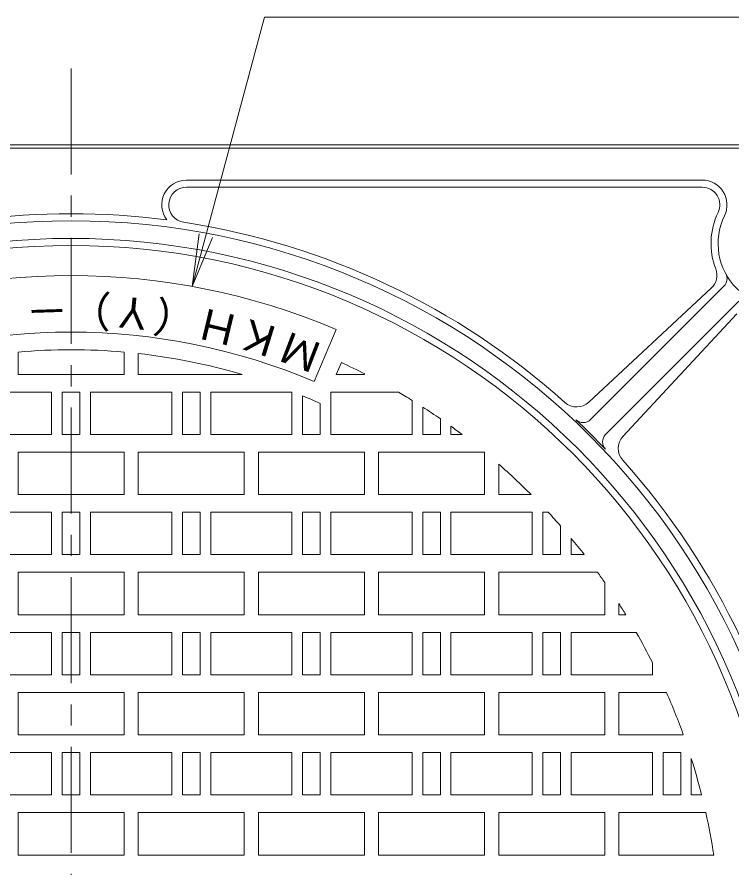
# Model space of a CAD drawing. Units: millimetres, scale not verified. Extents: x -589 to 461, y -801 to 845.
# Drawn here: x -108.8 to 93.5, y 289.4 to 530.3 of the extents above; entities that cross this region are included whole.
import ezdxf
from ezdxf.enums import TextEntityAlignment as Align

# ---------------------------------------------------------------- set-up
doc = ezdxf.new("R2010")
doc.units = ezdxf.units.MM
doc.header["$LTSCALE"] = 6
doc.linetypes.add('CHAIN1', pattern=[8, 5, -1, 1, -1])
doc.layers.add('1-0_1-0ﾚｲﾔ', color=6, linetype='Continuous')
for name, color, linetype, lineweight in [('1-1_1-1ﾚｲﾔ', 2, 'Continuous', 18), ('1-2_1-2ﾚｲﾔ', 3, 'Continuous', 18), ('1-5_1-5ﾚｲﾔ', 7, 'Continuous', 18)]:
    doc.layers.add(name, color=color, linetype=linetype, lineweight=lineweight)
doc.styles.add('ＭＳ ゴシック', font='')
doc.styles.get('ＭＳ ゴシック').set_extended_font_data('MS Gothic')

msp = doc.modelspace()

# ---------------------------------------------------------------- linework, layer by layer
at = {"layer": '1-1_1-1ﾚｲﾔ'}
for p, q in [((-287.46, 494.108), (100.54, 494.108)), ((-287.46, 493.108), (100.54, 493.108)), ((85.127, 484.109), (-60.807, 484.109)), ((85.127, 482.109), (-60.807, 482.109)), ((53.024, 421.258), (87.694, 453.52)), ((53.558, 416.369), (91.26, 454.071)), ((57.801, 412.126), (95.503, 449.828)), ((94.952, 446.262), (62.689, 411.593))]:
    msp.add_line(p, q, dxfattribs=at)
for centre, radius, start, end in [((-60.807, 477.108), 7, 90, 217.487), ((85.127, 477.108), 7, 334.07736, 90), ((-60.807, 477.108), 5, 90, 261.24391), ((85.127, 477.108), 5, 334.07735, 90), ((-93.46, 265.108), 209.5, 82.56801, 97.43199), ((107.612, 466.18), 20, 154.07736, 201.09943), ((-93.46, 265.108), 207.5, 0, 180), ((-93.46, 265.108), 209.5, 48.16182, 81.2439), ((107.612, 466.18), 18, 154.07736, 295.92264), ((-93.46, 265.108), 202.5, 0, 180), ((84.288, 457.18), 5, 312.94, 21.09964), ((89.139, 456.192), 3, 315.00134, 28.39856), ((49.618, 424.918), 5, 228.16202, 312.94), ((-93.46, 265.108), 208, 43.37053, 46.62952), ((51.437, 418.49), 3, 226.62886, 315.00134), ((59.922, 410.005), 3, 135, 223.37114), ((66.35, 408.186), 5, 137.06, 221.83807), ((-93.46, 265.108), 209.5, 8.7561, 41.8382)]:
    msp.add_arc(centre, radius, start, end, dxfattribs=at)
at = {"layer": '1-2_1-2ﾚｲﾔ', "linetype": 'CHAIN1'}
msp.add_line((-93.46, 515.738), (-93.46, -0.71), dxfattribs=at)
at = {"layer": '1-2_1-2ﾚｲﾔ'}
for p, q in [((-24.691, 427.117), (-18.439, 441.845)), ((-108.46, 435.449), (-108.46, 429.109)), ((-78.46, 435.449), (-78.46, 429.109)), ((-74.46, 435.05), (-74.46, 429.109)), ((-18.414, 429.109), (-16.989, 432.465)), ((-108.46, 429.109), (-78.46, 429.109)), ((-74.46, 429.109), (-45.035, 429.109)), ((-18.414, 429.109), (-10.459, 429.109)), ((-95.96, 412.109), (-95.96, 424.109)), ((-95.96, 424.109), (-90.96, 424.109)), ((-90.96, 412.109), (-90.96, 424.109)), ((-87.96, 412.109), (-87.96, 424.109)), ((-61.959, 412.109), (-61.959, 424.109)), ((-61.959, 424.109), (-56.96, 424.109)), ((-56.96, 412.109), (-56.96, 424.109)), ((-53.959, 412.109), (-53.959, 424.109)), ((-30.959, 424.109), (-53.959, 424.109)), ((-30.959, 412.109), (-30.959, 424.109)), ((-19.959, 412.109), (-19.959, 424.109)), ((-0.858, 424.109), (-19.959, 424.109)), ((-27.959, 412.109), (-27.959, 423.066)), ((3.041, 412.109), (3.041, 421.773)), ((-22.959, 412.109), (-22.959, 420.899)), ((6.041, 412.109), (6.041, 419.885)), ((11.041, 412.109), (11.041, 416.554)), ((14.041, 412.109), (14.041, 414.439)), ((-98.959, 412.109), (-121.96, 412.109)), ((-95.96, 412.109), (-90.96, 412.109)), ((-64.959, 412.109), (-87.96, 412.109)), ((-61.959, 412.109), (-56.96, 412.109)), ((-30.959, 412.109), (-53.959, 412.109)), ((-27.959, 412.109), (-22.959, 412.109)), ((3.041, 412.109), (-19.959, 412.109)), ((6.041, 412.109), (11.041, 412.109)), ((17.207, 412.109), (14.041, 412.109)), ((-108.46, 407.108), (-108.46, 395.108)), ((-108.46, 407.108), (-78.46, 407.108)), ((-78.46, 407.108), (-78.46, 395.108)), ((-74.46, 407.108), (-74.46, 395.108)), ((-74.46, 407.108), (-44.46, 407.108)), ((-44.46, 407.108), (-44.46, 395.108)), ((-40.46, 407.108), (-40.46, 395.108)), ((-6.459, 407.108), (-6.459, 395.108)), ((-6.459, 407.108), (23.541, 407.108)), ((23.541, 407.108), (23.541, 395.108)), ((-108.46, 395.108), (-78.46, 395.108)), ((-74.46, 395.108), (-44.46, 395.108)), ((-40.46, 395.108), (-10.459, 395.108)), ((-6.459, 395.108), (23.541, 395.108)), ((-95.96, 378.108), (-95.96, 390.108)), ((-95.96, 390.108), (-90.96, 390.108)), ((-90.96, 378.108), (-90.96, 390.108)), ((-87.96, 378.108), (-87.96, 390.108)), ((-61.959, 378.108), (-61.959, 390.108)), ((-61.959, 390.108), (-56.96, 390.108)), ((-56.96, 378.108), (-56.96, 390.108)), ((-53.959, 378.108), (-53.959, 390.108)), ((-27.959, 378.108), (-27.959, 390.108)), ((-27.959, 390.108), (-22.959, 390.108)), ((-22.959, 378.108), (-22.959, 390.108)), ((-19.959, 378.108), (-19.959, 390.108)), ((6.041, 378.108), (6.041, 390.108)), ((6.041, 390.108), (11.041, 390.108)), ((11.041, 378.108), (11.041, 390.108)), ((14.041, 378.108), (14.041, 390.108)), ((40.041, 378.108), (40.041, 390.108)), ((40.041, 390.108), (41.563, 390.108)), ((45.041, 378.108), (45.041, 386.243)), ((48.041, 378.108), (48.041, 382.725)), ((-98.959, 378.108), (-121.96, 378.108)), ((-95.96, 378.108), (-90.96, 378.108)), ((-64.959, 378.108), (-87.96, 378.108)), ((-61.959, 378.108), (-56.96, 378.108)), ((-30.959, 378.108), (-53.959, 378.108)), ((-27.959, 378.108), (-22.959, 378.108)), ((3.041, 378.108), (-19.959, 378.108)), ((6.041, 378.108), (11.041, 378.108)), ((37.041, 378.108), (14.041, 378.108)), ((40.041, 378.108), (45.041, 378.108)), ((51.754, 378.108), (48.041, 378.108)), ((-108.46, 373.108), (-108.46, 361.109)), ((-108.46, 373.108), (-78.46, 373.108)), ((-78.46, 373.108), (-78.46, 361.109)), ((-74.46, 373.108), (-74.46, 361.109)), ((-74.46, 373.108), (-44.46, 373.108)), ((-44.46, 373.108), (-44.46, 361.109)), ((-40.46, 373.108), (-40.46, 361.109)), ((-40.46, 373.108), (-10.459, 373.108)), ((-10.459, 373.108), (-10.459, 361.109)), ((-6.459, 373.108), (-6.459, 361.109)), ((-6.459, 373.108), (23.541, 373.108)), ((23.541, 373.108), (23.541, 361.109)), ((27.541, 373.108), (27.541, 361.109)), ((27.541, 373.108), (55.51, 373.108)), ((57.541, 370.251), (57.541, 361.109)), ((-108.46, 361.109), (-78.46, 361.109)), ((-74.46, 361.109), (-44.46, 361.109)), ((-40.46, 361.109), (-10.459, 361.109)), ((-6.459, 361.109), (23.541, 361.109)), ((27.541, 361.109), (57.541, 361.109)), ((-95.96, 344.108), (-95.96, 356.108)), ((-95.96, 356.108), (-90.96, 356.108)), ((-90.96, 344.108), (-90.96, 356.108)), ((-87.96, 344.108), (-87.96, 356.108)), ((-61.959, 344.108), (-61.959, 356.108)), ((-61.959, 356.108), (-56.96, 356.108)), ((-56.96, 344.108), (-56.96, 356.108)), ((-53.959, 344.108), (-53.959, 356.108)), ((-27.959, 344.108), (-27.959, 356.108)), ((-27.959, 356.108), (-22.959, 356.108)), ((-22.959, 344.108), (-22.959, 356.108)), ((-19.959, 344.108), (-19.959, 356.108)), ((6.041, 344.108), (6.041, 356.108)), ((6.041, 356.108), (11.041, 356.108)), ((11.041, 344.108), (11.041, 356.108)), ((14.041, 344.108), (14.041, 356.108)), ((40.041, 344.108), (40.041, 356.108)), ((40.041, 356.108), (45.041, 356.108)), ((45.041, 344.108), (45.041, 356.108)), ((48.041, 344.108), (48.041, 356.108)), ((66.462, 356.108), (48.041, 356.108)), ((71.041, 344.108), (71.041, 347.544)), ((-98.959, 344.108), (-121.96, 344.108)), ((-95.96, 344.108), (-90.96, 344.108)), ((-64.959, 344.108), (-87.96, 344.108)), ((-61.959, 344.108), (-56.96, 344.108)), ((-30.959, 344.108), (-53.959, 344.108)), ((-27.959, 344.108), (-22.959, 344.108)), ((3.041, 344.108), (-19.959, 344.108)), ((6.041, 344.108), (11.041, 344.108)), ((37.041, 344.108), (14.041, 344.108)), ((40.041, 344.108), (45.041, 344.108)), ((71.041, 344.108), (48.041, 344.108)), ((-108.46, 339.109), (-108.46, 327.108)), ((-108.46, 339.109), (-78.46, 339.109)), ((-78.46, 339.109), (-78.46, 327.108)), ((-74.46, 339.109), (-74.46, 327.108)), ((-74.46, 339.109), (-44.46, 339.109)), ((-44.46, 339.109), (-44.46, 327.108)), ((-40.46, 339.109), (-40.46, 327.108)), ((-40.46, 339.109), (-10.459, 339.109)), ((-10.459, 339.109), (-10.459, 327.108)), ((-6.459, 339.109), (-6.459, 327.108)), ((-6.459, 339.109), (23.541, 339.109)), ((23.541, 339.109), (23.541, 327.108)), ((27.541, 339.109), (27.541, 327.108)), ((27.541, 339.109), (57.541, 339.109)), ((57.541, 339.109), (57.541, 327.108)), ((61.541, 339.109), (61.541, 327.108)), ((61.541, 339.109), (75.004, 339.109)), ((-108.46, 327.108), (-78.46, 327.108)), ((-74.46, 327.108), (-44.46, 327.108)), ((-40.46, 327.108), (-10.459, 327.108)), ((-6.459, 327.108), (23.541, 327.108)), ((27.541, 327.108), (57.541, 327.108)), ((61.541, 327.108), (79.78, 327.108)), ((-95.96, 310.108), (-95.96, 322.108)), ((-95.96, 322.108), (-90.96, 322.108)), ((-90.96, 310.108), (-90.96, 322.108)), ((-87.96, 310.108), (-87.96, 322.108)), ((-61.959, 310.108), (-61.959, 322.108)), ((-61.959, 322.108), (-56.96, 322.108)), ((-56.96, 310.108), (-56.96, 322.108)), ((-53.959, 310.108), (-53.959, 322.108)), ((-27.959, 310.108), (-27.959, 322.108)), ((-27.959, 322.108), (-22.959, 322.108)), ((-22.959, 310.108), (-22.959, 322.108)), ((-19.959, 310.108), (-19.959, 322.108)), ((6.041, 310.108), (6.041, 322.108)), ((6.041, 322.108), (11.041, 322.108)), ((11.041, 310.108), (11.041, 322.108)), ((14.041, 310.108), (14.041, 322.108)), ((40.041, 310.108), (40.041, 322.108)), ((40.041, 322.108), (45.041, 322.108)), ((45.041, 310.108), (45.041, 322.108)), ((48.041, 310.108), (48.041, 322.108)), ((74.041, 310.108), (74.041, 322.108)), ((74.041, 322.108), (79.041, 322.108)), ((79.041, 310.108), (79.041, 322.108)), ((82.041, 310.108), (82.041, 320.386)), ((-98.959, 310.108), (-121.96, 310.108)), ((-95.96, 310.108), (-90.96, 310.108)), ((-64.959, 310.108), (-87.96, 310.108)), ((-61.959, 310.108), (-56.96, 310.108)), ((-30.959, 310.108), (-53.959, 310.108)), ((-27.959, 310.108), (-22.959, 310.108)), ((3.041, 310.108), (-19.959, 310.108)), ((6.041, 310.108), (11.041, 310.108)), ((37.041, 310.108), (14.041, 310.108)), ((40.041, 310.108), (45.041, 310.108)), ((71.041, 310.108), (48.041, 310.108)), ((74.041, 310.108), (79.041, 310.108)), ((84.953, 310.108), (82.041, 310.108)), ((-108.46, 305.108), (-108.46, 293.108)), ((-108.46, 305.108), (-78.46, 305.108)), ((-78.46, 305.108), (-78.46, 293.108)), ((-74.46, 305.108), (-74.46, 293.108)), ((-74.46, 305.108), (-44.46, 305.108)), ((-44.46, 305.108), (-44.46, 293.108)), ((-40.46, 305.108), (-40.46, 293.108)), ((-40.46, 305.108), (-10.459, 305.108)), ((-10.459, 305.108), (-10.459, 293.108)), ((-6.459, 305.108), (-6.459, 293.108)), ((-6.459, 305.108), (23.541, 305.108)), ((23.541, 305.108), (23.541, 293.108)), ((27.541, 305.108), (27.541, 293.108)), ((27.541, 305.108), (57.541, 305.108)), ((57.541, 305.108), (57.541, 293.108)), ((61.541, 305.108), (61.541, 293.108)), ((61.541, 305.108), (86.14, 305.108)), ((-108.46, 293.108), (-78.46, 293.108)), ((-74.46, 293.108), (-44.46, 293.108)), ((-40.46, 293.108), (-10.459, 293.108)), ((-6.459, 293.108), (23.541, 293.108)), ((27.541, 293.108), (57.541, 293.108)), ((61.541, 293.108), (88.397, 293.108))]:
    msp.add_line(p, q, dxfattribs=at)
for points in [[(-98.959, 412.109), (-98.959, 424.109), (-121.96, 424.109)], [(-64.959, 412.109), (-64.959, 424.109), (-87.96, 424.109)], [(-40.46, 407.108), (-10.459, 407.108), (-10.459, 395.108)], [(27.541, 403.726), (27.541, 395.108), (36.756, 395.108)], [(-98.959, 378.108), (-98.959, 390.108), (-121.96, 390.108)], [(-64.959, 378.108), (-64.959, 390.108), (-87.96, 390.108)], [(-30.959, 378.108), (-30.959, 390.108), (-53.959, 390.108)], [(3.041, 378.108), (3.041, 390.108), (-19.959, 390.108)], [(37.041, 378.108), (37.041, 390.108), (14.041, 390.108)], [(61.541, 364.259), (61.541, 361.109), (63.512, 361.109)], [(-98.959, 344.108), (-98.959, 356.108), (-121.96, 356.108)], [(-64.959, 344.108), (-64.959, 356.108), (-87.96, 356.108)], [(-30.959, 344.108), (-30.959, 356.108), (-53.959, 356.108)], [(3.041, 344.108), (3.041, 356.108), (-19.959, 356.108)], [(37.041, 344.108), (37.041, 356.108), (14.041, 356.108)], [(-98.959, 310.108), (-98.959, 322.108), (-121.96, 322.108)], [(-64.959, 310.108), (-64.959, 322.108), (-87.96, 322.108)], [(-30.959, 310.108), (-30.959, 322.108), (-53.959, 322.108)], [(3.041, 310.108), (3.041, 322.108), (-19.959, 322.108)], [(37.041, 310.108), (37.041, 322.108), (14.041, 322.108)], [(71.041, 310.108), (71.041, 322.108), (48.041, 322.108)]]:
    msp.add_lwpolyline(points, dxfattribs=at)
for radius, start, end in [(200.5, 0, 180), (192, 67, 113), (176, 67, 113), (171, 84.96758, 95.03242), (171, 73.5495, 83.62062), (184, 63.15611, 65.44287), (184, 58.36827, 59.78358), (171, 65.65178, 67.47778), (184, 55.3936, 57.26448), (184, 53.02644, 54.25067), (184, 44.95262, 48.88216), (184, 41.17357, 42.79272), (184, 37.88878, 39.73376), (184, 34.84973, 35.94133), (184, 31.44901, 32.60634), (184, 26.61674, 29.64108), (184, 19.69156, 23.71417), (184, 14.15614, 17.48303), (184, 8.75293, 12.55586)]:
    msp.add_arc((-93.46, 265.108), radius, start, end, dxfattribs=at)
at = {"layer": '1-5_1-5ﾚｲﾔ'}
for p, q in [((-59.189, 454.025), (-38.759, 530.271)), ((291.831, 530.271), (-38.759, 530.271)), ((-59.189, 454.025), (-57.231, 468.897)), ((-59.189, 454.025), (-53.449, 467.883))]:
    msp.add_line(p, q, dxfattribs=at)

# ---------------------------------------------------------------- texts
at = {"layer": '1-0_1-0ﾚｲﾔ', "style": 'ＭＳ ゴシック'}
for s, rotation, p in [('）', 178.084, (-81.883, 454.077)), ('Ｙ', 174.25, (-69.275, 452.88)), ('（', 170.417, (-56.776, 450.843)), ('－', 181.916, (-94.542, 454.428)), ('Ｈ', 166.584, (-44.441, 447.975)), ('Ｋ', 162.75, (-32.325, 444.289)), ('Ｍ', 158.917, (-20.483, 439.801))]:
    msp.add_text(s, height=8.798, rotation=rotation, dxfattribs=at).set_placement(p, align=Align.BOTTOM_LEFT)

doc.saveas('drawing.dxf')
